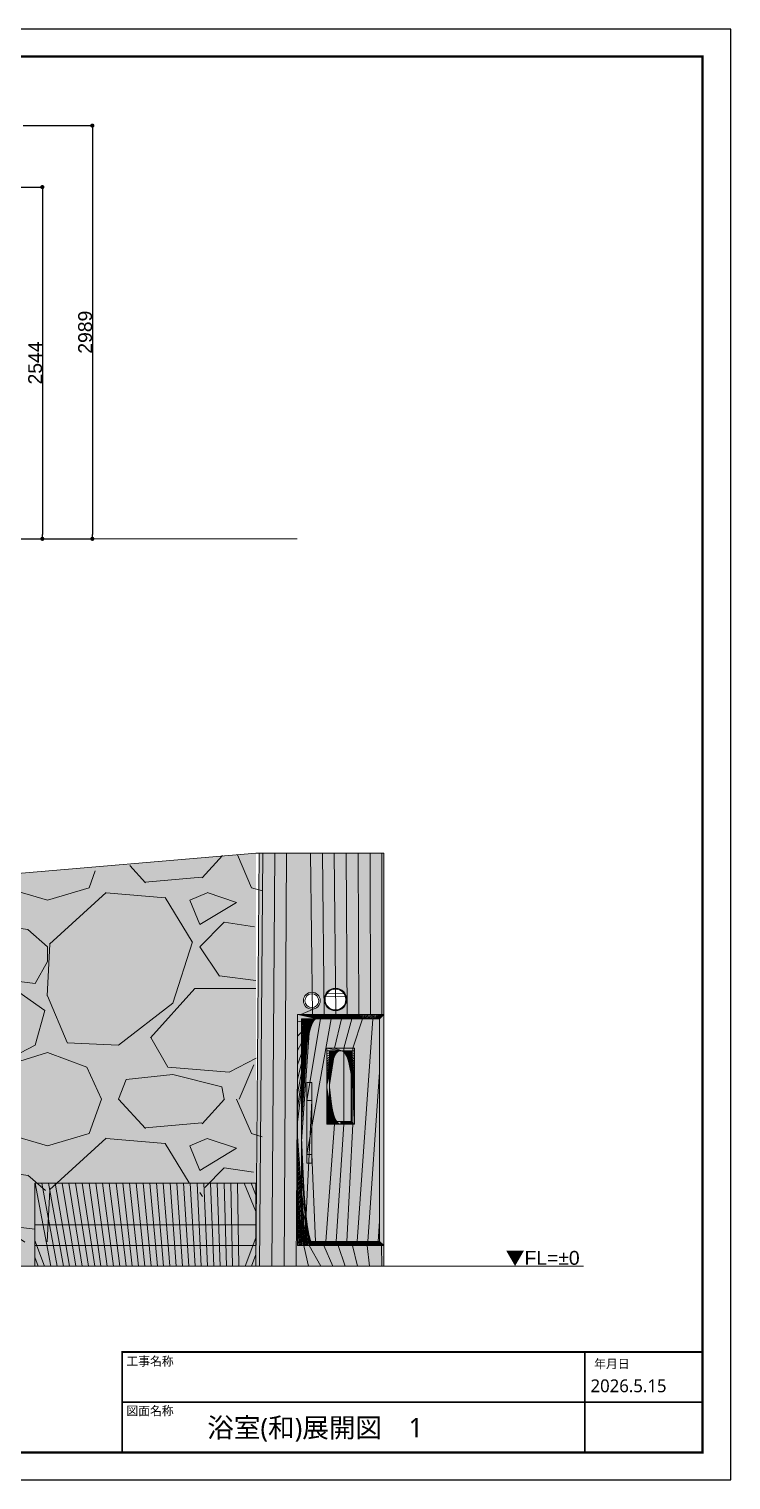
# Model space of a CAD drawing. Header units: millimetres. Extents: x 0 to 1313252738, y -131 to 560100888.
# Drawn here: x 1312696101 to 1312701180, y 559990708 to 560001204 of the extents above; entities that cross this region are included whole.
import ezdxf

# ---------------------------------------------------------------- set-up
doc = ezdxf.new("R2010")
doc.units = ezdxf.units.MM
doc.layers.get('0').update_dxf_attribs({"lineweight": 0})
doc.layers.add('003間仕切り', color=7, linetype='Continuous', lineweight=13)
doc.layers.add('013立面外周', color=7, linetype='Continuous', lineweight=0)
doc.layers.add('01用紙枠', color=5, linetype='Continuous')
doc.styles.add('onnjuku', font='arial.ttf')
doc.styles.add('メイリオ', font='')
doc.styles.get('メイリオ').set_extended_font_data('Meiryo')
doc.dimstyles.new('onnjuku', dxfattribs={"dimtxt": 100, "dimasz": 30, "dimexe": 1.25, "dimexo": 0.625, "dimtad": 1, "dimdec": 0, "dimtxsty": 'onnjuku', "dimblk": 'DOT', "dimcen": 2.5, "dimadec": 0, "dimazin": 0, "dimtfac": 1, "dimtdec": 0, "dimtmove": 0, "dimatfit": 3, "dimfxl": 500, "dimfxlon": 1, "dimarcsym": 0})
pattern_1 = [(269, (0, 0), (85.71194366728163, -1.496107541836131), [])]

# ---------------------------------------------------------------- blocks, each defined once
blk = doc.blocks.new('_Dot')
at = {"color": 0, "linetype": 'ByBlock', "lineweight": -2}
blk.add_line((-0.5, 0), (-1, 0), dxfattribs=at)
at = {"color": 0, "linetype": 'ByBlock', "const_width": 0.5}
blk.add_lwpolyline([(-0.25, 0, 1), (0.25, 0, 1)], format="xyb", close=True, dxfattribs=at)
blk = doc.blocks.new('*D15')
at = {"layer": '003間仕切り', "color": 0, "lineweight": -2, "transparency": 16777216}
for p, q in [((1312695697.383173, 560000059.9860966), (1312696198.633173, 560000059.9860966)), ((1312696197.383173, 560000029.9860966), (1312696197.383173, 559997545.9860966)), ((1312695697.383173, 559997515.9860966), (1312696198.633173, 559997515.9860966))]:
    blk.add_line(p, q, dxfattribs=at)
at = {"layer": 'Defpoints', "color": 0, "transparency": 16777216}
for p in [(1312695443.146587, 560000059.9860966), (1312695443.146587, 559997515.9860966), (1312696197.383173, 559997515.9860966)]:
    blk.add_point(p, dxfattribs=at)
at = {"layer": '003間仕切り', "color": 0, "lineweight": -2, "transparency": 16777216, "xscale": 30, "yscale": 30, "zscale": 30}
for p, rotation in [((1312696197.383173, 560000059.9860966), 90), ((1312696197.383173, 559997515.9860966), 270)]:
    blk.add_blockref('_Dot', p, dxfattribs=dict(at, rotation=rotation))
at = {"layer": '003間仕切り', "color": 0, "transparency": 16777216, "insert": (1312696145.700874, 559998787.9860961), "char_height": 100, "attachment_point": 5, "rotation": 90, "style": 'onnjuku'}
blk.add_mtext('2544', dxfattribs=at)
blk = doc.blocks.new('*D16')
at = {"layer": '003間仕切り', "color": 0, "lineweight": -2, "transparency": 16777216}
for p, q in [((1312696059.164561, 560000504.9860966), (1312696560.414561, 560000504.9860966)), ((1312696559.16456, 560000474.9860966), (1312696559.16456, 559997545.9860966)), ((1312696059.164561, 559997515.9860966), (1312696560.414561, 559997515.9860966))]:
    blk.add_line(p, q, dxfattribs=at)
at = {"layer": 'Defpoints', "color": 0, "transparency": 16777216}
for p in [(1312689009.646582, 560000504.9860966), (1312689009.646582, 559997515.9860966), (1312696559.16456, 559997515.9860966)]:
    blk.add_point(p, dxfattribs=at)
at = {"layer": '003間仕切り', "color": 0, "lineweight": -2, "transparency": 16777216, "xscale": 30, "yscale": 30, "zscale": 30}
for p, rotation in [((1312696559.16456, 560000504.9860966), 90), ((1312696559.16456, 559997515.9860966), 270)]:
    blk.add_blockref('_Dot', p, dxfattribs=dict(at, rotation=rotation))
at = {"layer": '003間仕切り', "color": 0, "transparency": 16777216, "insert": (1312696507.482262, 559999010.4860961), "char_height": 100, "attachment_point": 5, "rotation": 90, "style": 'onnjuku'}
blk.add_mtext('2989', dxfattribs=at)

msp = doc.modelspace()

# ---------------------------------------------------------------- hatches: boundary and pattern name
at = {"true_color": 0x4b4d4e, "transparency": 33554687}
h = msp.add_hatch(color=251, dxfattribs=at)
h.dxf.hatch_style = 1
h.paths.add_polyline_path([(1312697742.759346, 559995243.1606374), (1312692544.259341, 559994798.1606375), (1312692544.259341, 559992304.1606374), (1312692749.259346, 559992304.1606374), (1312693774.259346, 559992304.1606374), (1312693774.259346, 559992354.1606375), (1312694144.259346, 559992354.1606375), (1312694144.259346, 559992304.1606374), (1312695374.259345, 559992304.1606374), (1312695374.259345, 559992254.1606375), (1312696142.759345, 559992254.1606375), (1312696142.759345, 559992554.1606374), (1312696142.759345, 559992854.1606375), (1312697742.759346, 559992854.1606375)])
at = {"transparency": 33554687}
h = msp.add_hatch(dxfattribs=at)
h.set_pattern_fill('GRAVEL', color=256, scale=70)
h.set_pattern_definition([(228.0127875, (60554.60904136657, -53434.65774691106), (-14224.00000111706, -16001.99999900724), [239.205008, -23681.3385476955]), (184.969741, (60394.58904136657, -53612.45774691105), (21335.99999155836, 1778.000101288547), [410.4833039999997, -40637.83422546675]), (132.5104471, (59985.64904136657, -53648.01774691103), (17780.00000750924, -19557.99999317217), [289.437064, -28654.30595587]), (267.273689, (59292.22904136657, -54092.51774691106), (1778.000003723807, 35559.99999981319), [373.8031639999999, -37006.50619801657]), (292.83365418, (59274.44904136657, -54465.89774691105), (-8890.000000744383, 21335.99999968882), [366.5435899999998, -36287.86542174077]), (357.2736889999999, (59416.68904136658, -54803.71774691103), (-35559.99999981319, 1778.000003723809), [373.8031639999999, -37006.50619801657]), (37.69424047, (59790.06904136657, -54821.49774691104), (-23113.99999897513, -17780.00000133029), [494.3355619999999, -48939.18071997291]), (72.25532837, (60181.22904136657, -54519.23774691104), (12446.0000033455, 39115.9999989352), [466.7036639999999, -46203.6796213335]), (121.42956562, (60323.46904136657, -54074.73774691106), (-14224.00000201818, 23113.99999875821), [375.0691, -37131.88198909842]), (175.2363583, (60127.88904136657, -53754.69774691104), (19557.99999971967, -1778.000003072479), [428.1992959999997, -20981.75586499998]), (222.3974378, (59701.16904136657, -53719.13774691105), (-21335.99999931726, -19558.00000074479), [553.754544, -54821.74075852388]), (138.81407483, (61052.44904136657, -54110.29774691106), (-12445.99999925345, 10668.00000086743), [189.0031779999999, -18711.3960770408]), (171.4692344, (60910.20904136657, -53985.83774691106), (23114.00000062276, -3555.999995966141), [359.577386, -35598.247297928]), (225, (60554.60904136657, -53932.49774691105), (-2.487e-13, -1778.000000000167), [251.446538, -2263.0251758996]), (203.19859051, (60430.14904136657, -53719.13774691105), (8890.000000242264, 3555.999999376534), [135.4089239999998, -13405.43565822579]), (291.80140949, (60305.68904136658, -53772.47774691103), (-1778.000000372047, 5333.99999987601), [191.495934, -9383.327093]), (30.96375653, (60376.80904136657, -53950.27774691105), (5334.000000130468, 3555.999999804788), [311.0237619999998, -10056.40870703699]), (161.56505118, (60643.50904136657, -53790.25774691105), (3556.000000092808, -1777.999999813627), [224.900998, -5397.6286817796]), (16.389540334, (59274.44904136657, -53772.47774691103), (17780.0000000001, 5334.00000000017), [315.0616000000001, -31191.1786707773]), (70.34617594, (59576.70904136657, -53683.57774691103), (-7112.000000650522, -19557.99999976928), [264.319258, -26167.55097474]), (293.19859051, (60643.50904136657, -53434.65774691106), (-3555.999999379284, 8890.0000002487), [270.8160699999997, -13270.02851222579]), (343.6104596700001, (60750.18904136658, -53683.57774691103), (-17780.0000003726, 5333.999998756001), [315.0615999999998, -31191.17867077798]), (339.44395478, (59274.44904136657, -54874.83774691106), (-8889.999999999904, 3556.000000000147), [303.8246399999997, -14887.41401917419]), (294.7751406, (59558.92904136657, -54981.51774691106), (-8890.00001058185, 19557.99999518908), [254.570484, -25202.515366504]), (66.80140949, (60661.28904136657, -55212.65774691106), (3555.999999441609, 8890.000000223512), [270.81607, -13270.02851222579]), (17.35402464, (60767.96904136657, -54963.73774691106), (-23113.99999954011, -7112.000001492725), [298.0479180000001, -29506.66318614]), (69.44395478, (59790.06904136657, -55212.65774691106), (-3556.000000061923, -8889.999999975244), [151.9123199999999, -15039.3263391742]), (101.3099324739999, (60554.60904136657, -55212.65774691106), (-1778.00000000028, 7112.000000000259), [90.66022, -8975.396475168202]), (165.963756532, (60536.82904136657, -55123.75774691103), (5333.999999999659, -1777.999999999905), [366.5435900000002, -6964.3382123483]), (186.00900596, (60181.22904136657, -55034.85774691104), (17779.99999990576, 1778.000000930547), [339.6868999999997, -33628.95540433587]), (303.69006753, (60376.80904136657, -54110.29774691106), (-1778.000000247078, 3555.999999876592), [256.426716, -6154.243451775999]), (353.15722659, (60519.04904136658, -54323.65774691103), (30226.00000018598, -3555.999998417576), [447.6897319999998, -44321.2063455217]), (60.9453959, (60963.54904136658, -54376.99774691104), (-7112.000000195781, -12445.99999988817), [183.055768, -18122.574622677]), (90, (61052.44904136657, -54216.97774691106), (-1778, 1778), [106.68, -1671.32]), (120.25643716, (60145.66904136657, -54981.51774691106), (7111.999999130016, -12446.00000049685), [247.006872, -24453.75854124]), (48.01278749999999, (60021.20904136657, -54768.15774691106), (14224.00000117274, 16001.99999895714), [478.410016, -23442.13353969549]), (0, (60341.24904136657, -54412.55774691104), (1778, 1778), [462.28, -1315.72]), (325.3048465, (60803.52904136657, -54412.55774691104), (17780.00000673507, -12445.9999903782), [281.126692, -27831.521706898]), (254.0546040999999, (61034.66904136657, -54572.57774691105), (-1777.99999987579, -7112.000000031322), [258.880356, -12685.1550271404]), (207.64597536, (60963.54904136658, -54821.49774691104), (-33782.00000124135, -17779.99999764153), [421.5015699999997, -41728.72509605657]), (175.42607874, (60590.16904136657, -55017.07774691103), (-23113.99999999918, 1777.999999999634), [445.9206219999999, -44146.092519368])])
h.paths.add_polyline_path([(1312697742.759346, 559995243.1606374), (1312692544.259341, 559994798.1606375), (1312692544.259341, 559992304.1606374), (1312692749.259346, 559992304.1606374), (1312693774.259346, 559992304.1606374), (1312693774.259346, 559992354.1606375), (1312694144.259346, 559992354.1606375), (1312694144.259346, 559992304.1606374), (1312695374.259345, 559992304.1606374), (1312695374.259345, 559992254.1606375), (1312696142.759345, 559992254.1606375), (1312696142.759345, 559992554.1606374), (1312696142.759345, 559992854.1606375), (1312697742.759346, 559992854.1606375)])
at = {"true_color": 0xe1b36b, "transparency": 33554602}
h = msp.add_hatch(color=43, dxfattribs=at)
h.dxf.hatch_style = 1
h.paths.add_polyline_path([(1312698667.50255, 559995243.1606374), (1312697766.965217, 559995243.1606374), (1312697742.759346, 559992254.1606375), (1312698667.50255, 559992254.1606375), (1312698667.50255, 559992404.1606374), (1312698042.50255, 559992404.1606374), (1312698042.50255, 559994074.1606374), (1312698667.50255, 559994074.1606374)])
h.paths.add_polyline_path([(1312698399.37837, 559994183.3076649, -1), (1312698237.168854, 559994183.3076649, -1)], flags=16)
h.paths.add_polyline_path([(1312698393.273612, 559994183.3076649, -1), (1312698243.273612, 559994183.3076649, -1)], flags=0)
h.paths.add_polyline_path([(1312698208.325958, 559994174.996444, -1), (1312698086.113136, 559994174.996444, -1)], flags=16)
h.paths.add_polyline_path([(1312698197.219547, 559994174.996444, -1), (1312698097.219547, 559994174.996444, -1)], flags=0)
at = {"true_color": 0x4f3717, "transparency": 33554687}
h = msp.add_hatch(dxfattribs=at)
h.set_pattern_fill('ANSI31', color=39, scale=27, angle=224)
h.set_pattern_definition([(269, (35827.88128805161, -99818.91933238506), (85.71194366728163, -1.496107541836131), [])])
h.paths.add_polyline_path([(1312698667.50255, 559995243.1606374), (1312697766.965217, 559995243.1606374), (1312697742.759346, 559992254.1606375), (1312698667.50255, 559992254.1606375), (1312698667.50255, 559992404.1606374), (1312698042.50255, 559992404.1606374), (1312698042.50255, 559994074.1606374), (1312698667.50255, 559994074.1606374)])
h.paths.add_polyline_path([(1312698399.37837, 559994183.3076649, -1), (1312698237.168854, 559994183.3076649, -1)], flags=16)
h.paths.add_polyline_path([(1312698393.273612, 559994183.3076649, -1), (1312698243.273612, 559994183.3076649, -1)], flags=0)
h.paths.add_polyline_path([(1312698208.325958, 559994174.996444, -1), (1312698086.113136, 559994174.996444, -1)], flags=16)
h.paths.add_polyline_path([(1312698197.219547, 559994174.996444, -1), (1312698097.219547, 559994174.996444, -1)], flags=0)
at = {"transparency": 33554687}
h = msp.add_hatch(dxfattribs=at)
h.set_pattern_fill('ANSI32', color=256, scale=2.2, angle=136)
h.set_pattern_definition([(181, (59274.44904136657, -55212.65774691106), (0.3657151768932803, -20.95180845200218), []), (181, (59267.34319708763, -55205.79571285536), (0.3657151768932803, -20.95180845200218), [])])
h.paths.add_polyline_path([(1312698243.273612, 559994183.3076649, 1), (1312698393.273612, 559994183.3076649, 1)])
at = {"true_color": 0xe1b36b, "transparency": 33554602}
h = msp.add_hatch(color=43, dxfattribs=at)
h.dxf.hatch_style = 1
h.paths.add_polyline_path([(1312698637.50255, 559994044.1606374), (1312698072.50255, 559994044.1606374), (1312698072.50255, 559992434.1606374), (1312698637.50255, 559992434.1606374)], flags=16)
h.paths.add_polyline_path([(1312698455.00255, 559993831.2950636), (1312698455.00255, 559993281.2950636), (1312698355.002549, 559993281.2950636), (1312698255.00255, 559993281.2950636), (1312698255.00255, 559993831.2950636)], flags=0)
h.paths.add_polyline_path([(1312698435.002549, 559993301.2950636), (1312698355.002549, 559993301.2950636), (1312698275.002549, 559993301.2950636), (1312698275.002549, 559993811.2950636), (1312698435.002549, 559993811.2950636)], flags=0)
h.paths.add_polyline_path([(1312698148.549427, 559993582.353658), (1312698148.549427, 559992999.9104552), (1312698110.579305, 559992999.9104552), (1312698110.579305, 559993582.353658)], flags=0)
h.paths.add_polyline_path([(1312698667.50255, 559994074.1606374), (1312698042.50255, 559994074.1606374), (1312698042.50255, 559992404.1606374), (1312698667.50255, 559992404.1606374)])
h.paths.add_polyline_path([(1312698637.50255, 559994044.1606374), (1312698637.50255, 559992434.1606374), (1312698072.50255, 559992434.1606374), (1312698072.50255, 559994044.1606374)], flags=0)
at = {"true_color": 0x4f3717, "transparency": 33554687}
h = msp.add_hatch(dxfattribs=at)
h.set_pattern_fill('ANSI31', color=39, scale=2.499999999999999, angle=224)
h.set_pattern_definition([(269, (0, 0), (7.936291080303852, -0.1385284760959378), [])])
h.paths.add_polyline_path([(1312698637.50255, 559994044.1606374), (1312698072.50255, 559994044.1606374), (1312698072.50255, 559992434.1606374), (1312698637.50255, 559992434.1606374)], flags=16)
h.paths.add_polyline_path([(1312698255.00255, 559993831.2950636), (1312698455.00255, 559993831.2950636), (1312698455.00255, 559993281.2950636), (1312698355.002549, 559993281.2950636), (1312698255.00255, 559993281.2950636)], flags=0)
h.paths.add_polyline_path([(1312698275.002549, 559993811.2950636), (1312698435.002549, 559993811.2950636), (1312698435.002549, 559993301.2950636), (1312698355.002549, 559993301.2950636), (1312698275.002549, 559993301.2950636)], flags=0)
h.paths.add_polyline_path([(1312698148.549427, 559993582.353658), (1312698148.549427, 559992999.9104552), (1312698110.579305, 559992999.9104552), (1312698110.579305, 559993582.353658)], flags=0)
h.paths.add_polyline_path([(1312698667.50255, 559994074.1606374), (1312698042.50255, 559994074.1606374), (1312698042.50255, 559992404.1606374), (1312698667.50255, 559992404.1606374)])
h.paths.add_polyline_path([(1312698637.50255, 559994044.1606374), (1312698637.50255, 559992434.1606374), (1312698072.50255, 559992434.1606374), (1312698072.50255, 559994044.1606374)], flags=0)
h.paths.add_polyline_path([(1312698435.002549, 559993811.2950636), (1312698275.002549, 559993811.2950636), (1312698275.002549, 559993301.2950636), (1312698355.002549, 559993301.2950636), (1312698435.002549, 559993301.2950636)], flags=0)
h.paths.add_polyline_path([(1312698148.549427, 559993582.353658), (1312698110.579305, 559993582.353658), (1312698110.579305, 559992999.9104552), (1312698148.549427, 559992999.9104552)], flags=0)
at = {"true_color": 0xe1b36b, "transparency": 33554602}
h = msp.add_hatch(color=43, dxfattribs=at)
h.dxf.hatch_style = 1
h.paths.add_polyline_path([(1312698637.50255, 559994044.1606374), (1312698072.50255, 559994044.1606374), (1312698072.50255, 559992434.1606374), (1312698637.50255, 559992434.1606374)])
h.paths.add_polyline_path([(1312698255.00255, 559993831.2950636), (1312698455.00255, 559993831.2950636), (1312698455.00255, 559993281.2950636), (1312698355.002549, 559993281.2950636), (1312698255.00255, 559993281.2950636)], flags=16)
h.paths.add_polyline_path([(1312698275.002549, 559993811.2950636), (1312698435.002549, 559993811.2950636), (1312698435.002549, 559993301.2950636), (1312698355.002549, 559993301.2950636), (1312698275.002549, 559993301.2950636)], flags=0)
h.paths.add_polyline_path([(1312698148.549427, 559993582.353658), (1312698148.549427, 559992999.9104552), (1312698110.579305, 559992999.9104552), (1312698110.579305, 559993582.353658)], flags=16)
h.paths.add_polyline_path([(1312698455.00255, 559993831.2950636), (1312698255.00255, 559993831.2950636), (1312698255.00255, 559993281.2950636), (1312698355.002549, 559993281.2950636), (1312698455.00255, 559993281.2950636)], flags=0)
h.paths.add_polyline_path([(1312698435.002549, 559993811.2950636), (1312698275.002549, 559993811.2950636), (1312698275.002549, 559993301.2950636), (1312698355.002549, 559993301.2950636), (1312698435.002549, 559993301.2950636)], flags=0)
h.paths.add_polyline_path([(1312698148.549427, 559993582.353658), (1312698110.579305, 559993582.353658), (1312698110.579305, 559992999.9104552), (1312698148.549427, 559992999.9104552)], flags=0)
at = {"true_color": 0x4f3717, "transparency": 33554687}
h = msp.add_hatch(dxfattribs=at)
h.set_pattern_fill('ANSI31', color=39, scale=27, angle=224)
h.set_pattern_definition(pattern_1)
h.paths.add_polyline_path([(1312698637.50255, 559994044.1606374), (1312698072.50255, 559994044.1606374), (1312698072.50255, 559992434.1606374), (1312698637.50255, 559992434.1606374)])
h.paths.add_polyline_path([(1312698455.00255, 559993831.2950636), (1312698455.00255, 559993281.2950636), (1312698355.002549, 559993281.2950636), (1312698255.00255, 559993281.2950636), (1312698255.00255, 559993831.2950636)], flags=16)
h.paths.add_polyline_path([(1312698435.002549, 559993811.2950636), (1312698435.002549, 559993301.2950636), (1312698355.002549, 559993301.2950636), (1312698275.002549, 559993301.2950636), (1312698275.002549, 559993811.2950636)], flags=0)
h.paths.add_polyline_path([(1312698148.549427, 559993582.353658), (1312698148.549427, 559992999.9104552), (1312698110.579305, 559992999.9104552), (1312698110.579305, 559993582.353658)], flags=16)
h.paths.add_polyline_path([(1312698435.002549, 559993811.2950636), (1312698275.002549, 559993811.2950636), (1312698275.002549, 559993301.2950636), (1312698355.002549, 559993301.2950636), (1312698435.002549, 559993301.2950636)], flags=0)
h.paths.add_polyline_path([(1312698148.549427, 559993582.353658), (1312698110.579305, 559993582.353658), (1312698110.579305, 559992999.9104552), (1312698148.549427, 559992999.9104552)], flags=0)
h = msp.add_hatch(dxfattribs=at)
h.set_pattern_fill('ANSI31', color=39, scale=27, angle=224)
h.set_pattern_definition(pattern_1)
h.paths.add_polyline_path([(1312698148.549427, 559993582.353658), (1312698110.579305, 559993582.353658), (1312698110.579305, 559992999.9104552), (1312698148.549427, 559992999.9104552)])
h.paths.add_polyline_path([(1312698435.002549, 559993811.2950636), (1312698275.002549, 559993811.2950636), (1312698275.002549, 559993301.2950636), (1312698355.002549, 559993301.2950636), (1312698435.002549, 559993301.2950636)], flags=16)
h.paths.add_polyline_path([(1312698455.00255, 559993831.2950636), (1312698255.00255, 559993831.2950636), (1312698255.00255, 559993281.2950636), (1312698355.002549, 559993281.2950636), (1312698455.00255, 559993281.2950636)])
h.paths.add_polyline_path([(1312698275.002549, 559993811.2950636), (1312698435.002549, 559993811.2950636), (1312698435.002549, 559993301.2950636), (1312698355.002549, 559993301.2950636), (1312698275.002549, 559993301.2950636)], flags=0)
h = msp.add_hatch(dxfattribs=at)
h.set_pattern_fill('ANSI31', color=39, scale=27, angle=224)
h.set_pattern_definition(pattern_1)
h.paths.add_polyline_path([(1312698435.002549, 559993811.2950636), (1312698275.002549, 559993811.2950636), (1312698275.002549, 559993301.2950636), (1312698355.002549, 559993301.2950636), (1312698435.002549, 559993301.2950636)], flags=16)
h.paths.add_polyline_path([(1312698148.549427, 559993582.353658), (1312698110.579305, 559993582.353658), (1312698110.579305, 559992999.9104552), (1312698148.549427, 559992999.9104552)])
h.paths.add_polyline_path([(1312698455.00255, 559993831.2950636), (1312698255.00255, 559993831.2950636), (1312698255.00255, 559993281.2950636), (1312698355.002549, 559993281.2950636), (1312698455.00255, 559993281.2950636)])
h.paths.add_polyline_path([(1312698275.002549, 559993811.2950636), (1312698435.002549, 559993811.2950636), (1312698435.002549, 559993301.2950636), (1312698355.002549, 559993301.2950636), (1312698275.002549, 559993301.2950636)], flags=0)
at = {"true_color": 0xe1b36b, "transparency": 33554602}
h = msp.add_hatch(color=43, dxfattribs=at)
h.dxf.hatch_style = 1
h.paths.add_polyline_path([(1312698455.00255, 559993831.2950636), (1312698255.00255, 559993831.2950636), (1312698255.00255, 559993281.2950636), (1312698355.002549, 559993281.2950636), (1312698455.00255, 559993281.2950636)])
h.paths.add_polyline_path([(1312698435.002549, 559993811.2950636), (1312698435.002549, 559993301.2950636), (1312698355.002549, 559993301.2950636), (1312698275.002549, 559993301.2950636), (1312698275.002549, 559993811.2950636)], flags=16)
h.paths.add_polyline_path([(1312698148.549427, 559993582.353658), (1312698110.579305, 559993582.353658), (1312698110.579305, 559992999.9104552), (1312698148.549427, 559992999.9104552)])
at = {"true_color": 0x4f3717, "transparency": 33554687}
h = msp.add_hatch(dxfattribs=at)
h.set_pattern_fill('ANSI31', color=39, scale=1.399999999999999, angle=224)
h.set_pattern_definition([(269, (0, 0), (4.444323004970158, -0.0775759466137251), [])])
h.paths.add_polyline_path([(1312698455.00255, 559993831.2950636), (1312698255.00255, 559993831.2950636), (1312698255.00255, 559993281.2950636), (1312698355.002549, 559993281.2950636), (1312698455.00255, 559993281.2950636)])
h.paths.add_polyline_path([(1312698435.002549, 559993301.2950636), (1312698355.002549, 559993301.2950636), (1312698275.002549, 559993301.2950636), (1312698275.002549, 559993811.2950636), (1312698435.002549, 559993811.2950636)], flags=16)
h.paths.add_polyline_path([(1312698435.002549, 559993811.2950636), (1312698275.002549, 559993811.2950636), (1312698275.002549, 559993301.2950636), (1312698355.002549, 559993301.2950636), (1312698435.002549, 559993301.2950636)], flags=0)
at = {"transparency": 33554687}
h = msp.add_hatch(color=256, dxfattribs=at)
h.dxf.hatch_style = 1
h.set_gradient(color1=(173, 221, 247), name='CYLINDER')
h.paths.add_polyline_path([(1312698435.002549, 559993811.2950636), (1312698275.002549, 559993811.2950636), (1312698275.002549, 559993301.2950636), (1312698355.002549, 559993301.2950636), (1312698435.002549, 559993301.2950636)])
at = {"true_color": 0x4f3717, "transparency": 33554687}
h = msp.add_hatch(dxfattribs=at)
h.set_pattern_fill('ANSI31', color=39, scale=0.95, angle=224)
h.set_pattern_definition([(269, (0, 0), (3.015790610515465, -0.0526408209164564), [])])
h.paths.add_polyline_path([(1312698148.549427, 559993582.353658), (1312698110.579305, 559993582.353658), (1312698110.579305, 559992999.9104552), (1312698148.549427, 559992999.9104552)])
at = {"true_color": 0xe1b36b, "transparency": 33554602}
h = msp.add_hatch(color=43, dxfattribs=at)
h.dxf.hatch_style = 1
h.paths.add_polyline_path([(1312697742.759346, 559992854.1606375), (1312696142.759345, 559992854.1606375), (1312696142.759345, 559992554.1606374), (1312697742.759346, 559992554.1606374)])
h.paths.add_polyline_path([(1312697742.759346, 559992554.1606374), (1312696142.759345, 559992554.1606374), (1312696142.759345, 559992254.1606375), (1312697742.759346, 559992254.1606375)])
at = {"true_color": 0x4f3717, "transparency": 33554687}
h = msp.add_hatch(dxfattribs=at)
h.set_pattern_fill('ANSI31', color=39, scale=16, angle=224)
h.set_pattern_definition([(269, (0, 0), (50.79226291394468, -0.886582247014001), [])])
h.paths.add_polyline_path([(1312697742.759346, 559992854.1606375), (1312696142.759345, 559992854.1606375), (1312696142.759345, 559992554.1606374), (1312697742.759346, 559992554.1606374)])
h.paths.add_polyline_path([(1312697742.759346, 559992554.1606374), (1312696142.759345, 559992554.1606374), (1312696142.759345, 559992254.1606375), (1312697742.759346, 559992254.1606375)])

# ---------------------------------------------------------------- linework, layer by layer
for p, q in [((1312697742.759346, 559995243.1606374), (1312692544.259341, 559994798.1606375)), ((1312697742.759346, 559992254.1606375), (1312697766.982009, 559995245.2341367)), ((1312698667.50255, 559995243.1606374), (1312697742.759346, 559995243.1606374)), ((1312698667.50255, 559995243.1606374), (1312698667.50255, 559992254.1606375)), ((1312698667.50255, 559992254.1606375), (1312698667.50255, 559995243.1606374)), ((1312698667.50255, 559994074.1606374), (1312698042.50255, 559994074.1606374)), ((1312698042.50255, 559994074.1606374), (1312698042.50255, 559992404.1606374)), ((1312698637.50255, 559994044.1606374), (1312698072.50255, 559994044.1606374)), ((1312698072.50255, 559994044.1606374), (1312698072.50255, 559992434.1606374)), ((1312698637.50255, 559994044.1606374), (1312698637.50255, 559992434.1606374)), ((1312698667.50255, 559992404.1606374), (1312698667.50255, 559994074.1606374)), ((1312698455.00255, 559993831.2950636), (1312698255.00255, 559993831.2950636)), ((1312698255.00255, 559993831.2950636), (1312698255.00255, 559993281.2950636)), ((1312698435.002549, 559993811.2950636), (1312698275.002549, 559993811.2950636)), ((1312698275.002549, 559993811.2950636), (1312698275.002549, 559993301.2950636)), ((1312698435.002549, 559993301.2950636), (1312698435.002549, 559993811.2950636)), ((1312698455.00255, 559993281.2950636), (1312698455.00255, 559993831.2950636)), ((1312698255.00255, 559993281.2950636), (1312698355.002549, 559993281.2950636)), ((1312698275.002549, 559993301.2950636), (1312698355.002549, 559993301.2950636)), ((1312698355.002549, 559993301.2950636), (1312698435.002549, 559993301.2950636)), ((1312698355.002549, 559993281.2950636), (1312698455.00255, 559993281.2950636)), ((1312696142.759345, 559992254.1606375), (1312696142.759345, 559992854.1606375)), ((1312696142.759345, 559992854.1606375), (1312697742.759346, 559992854.1606375)), ((1312696142.759345, 559992854.1606375), (1312696142.759345, 559992254.1606375)), ((1312697742.759346, 559992854.1606375), (1312697742.759346, 559992254.1606375)), ((1312696142.759345, 559992254.1606375), (1312696142.759345, 559992554.1606374)), ((1312696142.759345, 559992554.1606374), (1312697742.759346, 559992554.1606374)), ((1312697742.759346, 559992554.1606374), (1312697742.759346, 559992254.1606375)), ((1312698072.50255, 559992434.1606374), (1312698637.50255, 559992434.1606374)), ((1312696142.759345, 559992404.1606374), (1312697742.759346, 559992404.1606374)), ((1312698042.50255, 559992404.1606374), (1312698667.50255, 559992404.1606374)), ((1312698667.50255, 559992254.1606375), (1312698667.50255, 559992404.1606374)), ((1312698667.50255, 559992254.1606375), (1312698667.50255, 559992404.1606374)), ((1312700114.195653, 559992254.1606375), (1312690883.085672, 559992254.1606375))]:
    msp.add_line(p, q)
msp.add_lwpolyline([(1312698110.579305, 559993582.353658), (1312698148.549427, 559993582.353658), (1312698148.549427, 559992999.9104552), (1312698110.579305, 559992999.9104552)], close=True)
for centre, radius in [((1312698147.219547, 559994174.996444), 61.1064106994215), ((1312698147.219547, 559994174.996444), 50), ((1312698318.273612, 559994183.3076649), 81.10475811722895), ((1312698318.273612, 559994183.3076649), 75)]:
    msp.add_circle(centre, radius)
at = {"layer": '013立面外周'}
msp.add_line((1312689009.646581, 559997515.9860964), (1312698040.50175, 559997515.9860965), dxfattribs=at)
at = {"layer": '01用紙枠'}
msp.add_lwpolyline([(1312686338.312655, 560001203.5190594), (1312686338.312655, 559990708.1728643), (1312701180.216366, 559990708.1728643), (1312701180.216366, 560001203.5190594)], close=True, dxfattribs=at)
msp.add_lwpolyline([(1312686338.312655, 560001203.5190594), (1312686338.312655, 559990708.1728643), (1312701180.216366, 559990708.1728643), (1312701180.216366, 560001203.5190594)], close=True, dxfattribs=at)
for points, const_width in [([(1312686544.522942, 559990907.0073566), (1312700974.006079, 559990907.0073566), (1312700974.006079, 560001004.6845671), (1312686544.522942, 560001004.6845671)], 17.66893298855508), ([(1312686544.522942, 559990907.0073566), (1312700974.006079, 559990907.0073566), (1312700974.006079, 560001004.6845671), (1312686544.522942, 560001004.6845671)], 17.66893298855508), ([(1312700123.114056, 559991634.1047754), (1312696774.391678, 559991634.1047754), (1312696774.391678, 559991270.5560662), (1312700123.114056, 559991270.5560662)], 12.91150955375364), ([(1312700123.114056, 559991634.1047754), (1312700974.006079, 559991634.1047754), (1312700974.006079, 559991270.5560662), (1312700123.114056, 559991270.5560662)], 12.91150955375364), ([(1312700123.114056, 559991270.5560662), (1312696774.391678, 559991270.5560662), (1312696774.391678, 559990907.0073566), (1312700123.114056, 559990907.0073566)], 12.91150955375364), ([(1312700123.114056, 559991270.5560662), (1312700974.006079, 559991270.5560662), (1312700974.006079, 559990907.0073566), (1312700123.114056, 559990907.0073566)], 12.91150955375364)]:
    msp.add_lwpolyline(points, close=True, dxfattribs=dict(at, const_width=const_width))

# ---------------------------------------------------------------- texts
at = {"layer": '003間仕切り', "insert": (1312699549.771859, 559992364.8578309), "char_height": 100, "attachment_point": 1, "style": 'onnjuku'}
msp.add_mtext_dynamic_manual_height_columns('▼FL=±0', width=406.1946985721588, gutter_width=500, heights=[0], dxfattribs=at)
at = {"layer": '01用紙枠', "style": 'メイリオ'}
for s, height, p in [('工事名称', 62.68081194308591, (1312696805.732084, 559991535.3824965)), ('年月日', 62.68081194308591, (1312700190.495929, 559991516.4447621)), ('2026.5.15', 92.96286878702621, (1312700163.987435, 559991342.9062079)), ('図面名称', 62.68081194308591, (1312696805.732084, 559991176.5348481)), ('浴室(和)展開図\u30001', 141.0318268719432, (1312697390.914901, 559991016.1268874))]:
    msp.add_text(s, height=height, dxfattribs=at).set_placement(p)

# ---------------------------------------------------------------- dimensions: what is measured, and where the dimension line sits
at = {"layer": '003間仕切り'}
for base, p1, p2, picture, middle in [((1312696559.16456, 559997515.9860966), (1312689009.646581, 560000504.9860965), (1312689009.646581, 559997515.9860965), '*D16', (1312696507.482262, 559999010.4860961)), ((1312696197.383173, 559997515.9860966), (1312695443.146586, 560000059.9860964), (1312695443.146586, 559997515.9860965), '*D15', (1312696145.700874, 559998787.9860961))]:
    dim = msp.add_linear_dim(base=base, p1=p1, p2=p2, angle=90, dimstyle='onnjuku', dxfattribs=at)
    dim.commit()
    dim.dimension.update_dxf_attribs({"geometry": picture, "text_midpoint": middle})

doc.saveas('drawing.dxf')
